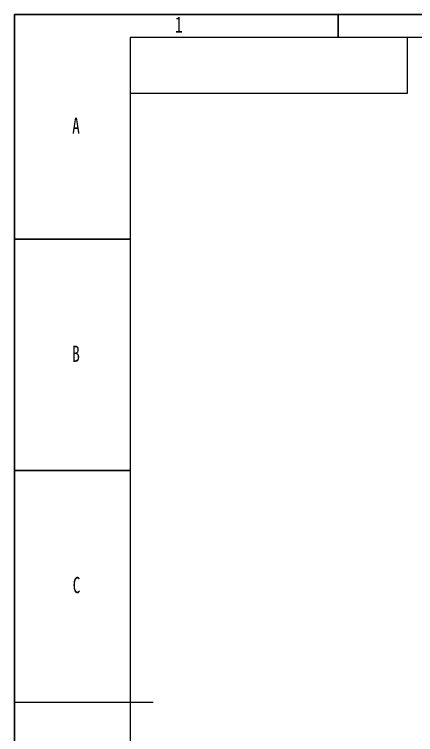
# Model space of a CAD drawing. Header units: millimetres. Extents: x 0 to 420, y 0 to 297.
# Drawn here: x 0 to 86.7, y 141.5 to 297 of the extents above; entities that cross this region are included whole.
import ezdxf

# ---------------------------------------------------------------- set-up
doc = ezdxf.new("R2010")
doc.units = ezdxf.units.MM
for name, color, linetype in [('10', 7, 'Continuous'), ('5', 7, 'Continuous'), ('9', 7, 'Continuous')]:
    doc.layers.add(name, color=color, linetype=linetype)
doc.styles.add('SLDTEXTSTYLE4', font='TXT', dxfattribs={"width": 0.7})

msp = doc.modelspace()

# ---------------------------------------------------------------- linework, layer by layer
at = {"layer": '5'}
for p, q in [((70, 297), (70, 292)), ((0, 248.5), (25, 248.5)), ((0, 198.5), (25, 198.5))]:
    msp.add_line(p, q, dxfattribs=at)
at = {"layer": '5', "color": 7, "lineweight": 15}
for p, q in [((415, 292), (25, 292)), ((25, 292), (25, 5)), ((85, 280), (85, 292)), ((25, 280), (85, 280))]:
    msp.add_line(p, q, dxfattribs=at)
at = {"layer": '5', "lineweight": 15}
msp.add_line((0, 148.5), (30, 148.5), dxfattribs=at)
at = {"layer": '9', "color": 7}
for p, q in [((420, 297), (0, 297)), ((0, 297), (0, 0))]:
    msp.add_line(p, q, dxfattribs=at)

# ---------------------------------------------------------------- texts
at = {"layer": '10', "char_height": 3.5, "attachment_point": 2, "style": 'SLDTEXTSTYLE4'}
for s, insert in [('1', (35.54, 296.53)), ('A', (13.32, 274.72)), ('B', (13.32, 225.47)), ('C', (13.43, 175.53))]:
    msp.add_mtext(s, dxfattribs=dict(at, insert=insert))

doc.saveas('drawing.dxf')
